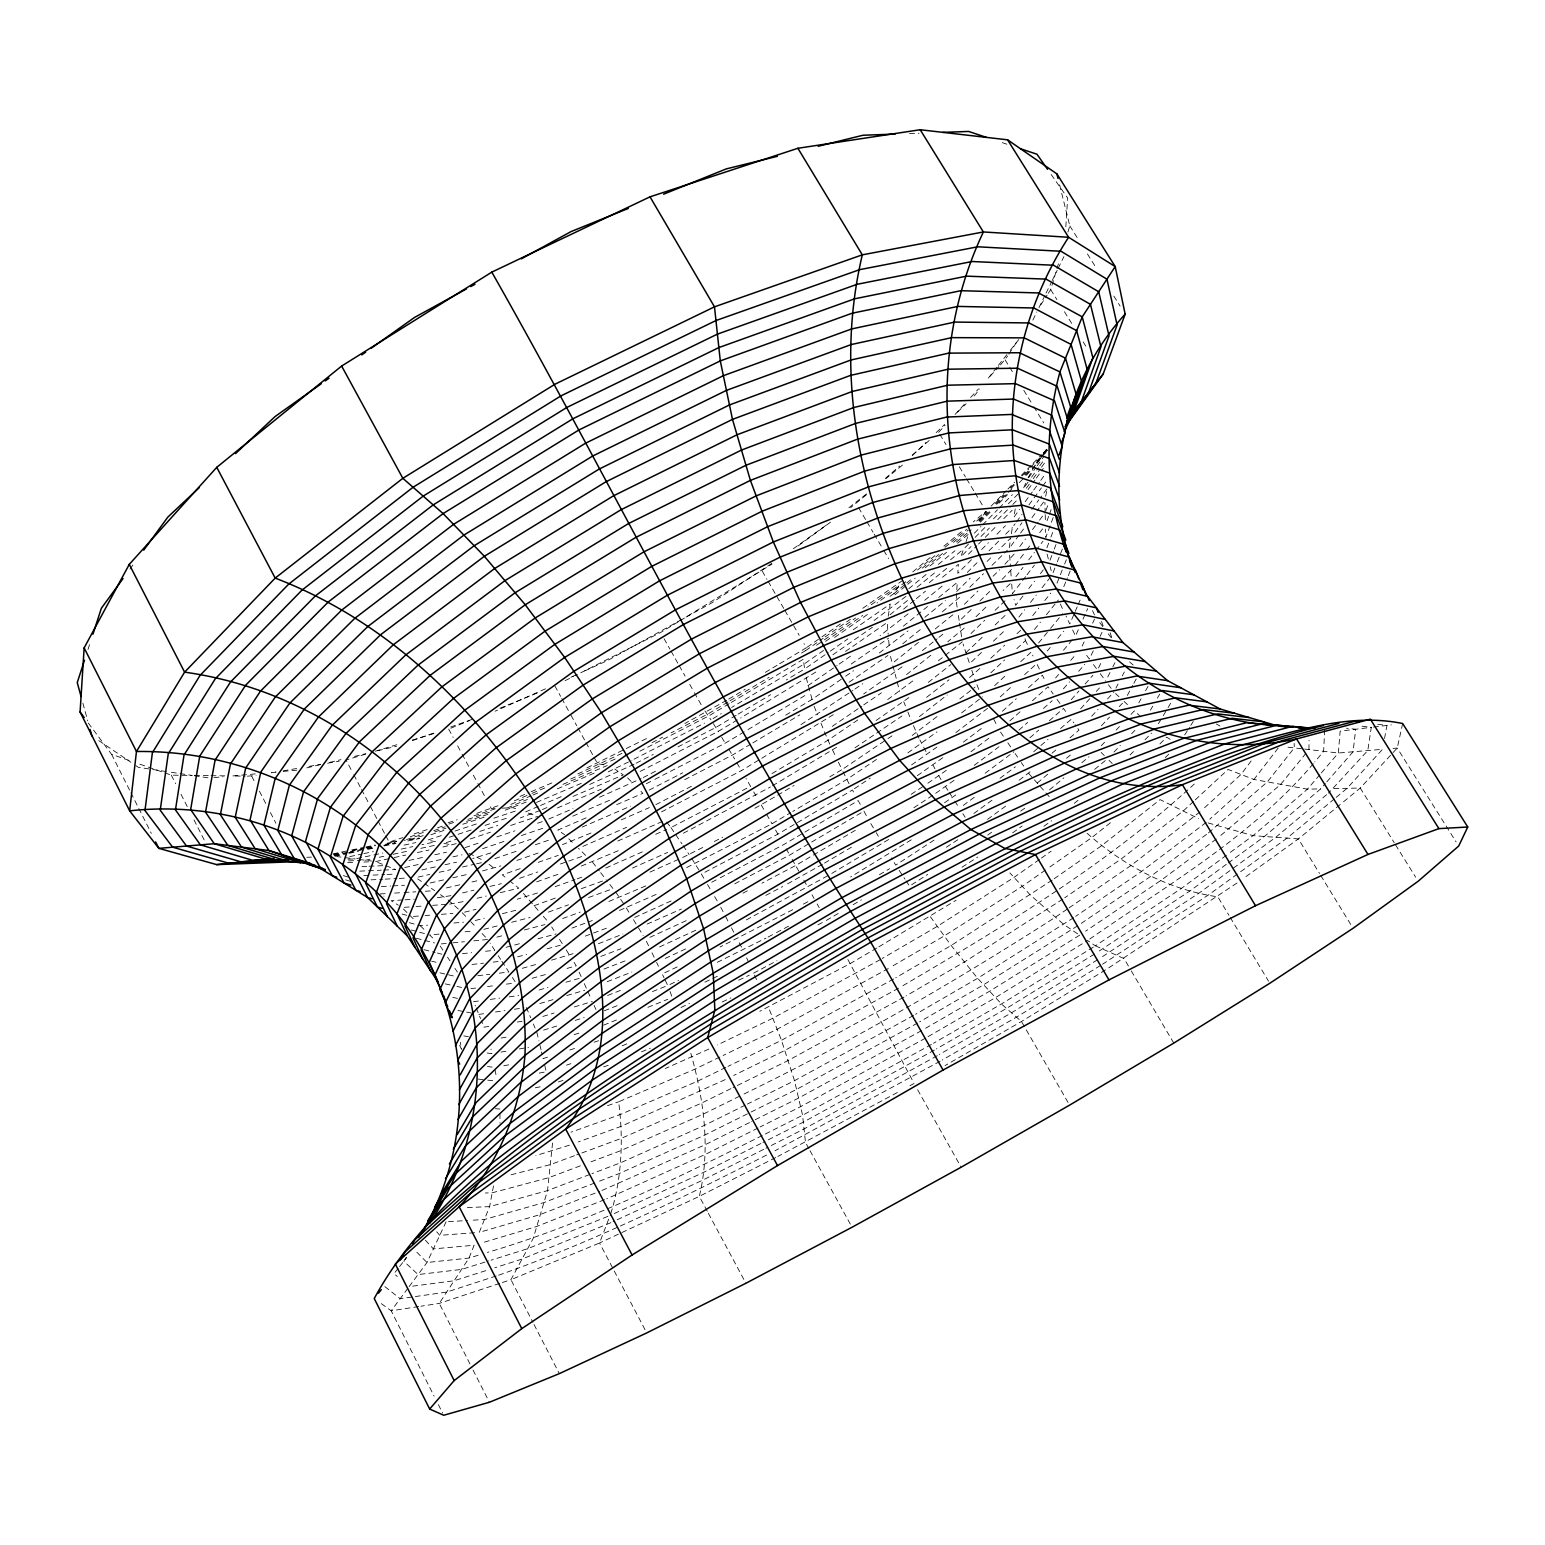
<?xml version="1.0" encoding="UTF-8"?>
<svg xmlns="http://www.w3.org/2000/svg" width="1545" height="1545" viewBox="0 0 1545 1545"><rect width="100%" height="100%" fill="white"/><g stroke="black" fill="none" stroke-linecap="round" stroke-linejoin="round"><path stroke-width="0.75" stroke-dasharray="5 3.75" d="M1308.943 749.595L1309.059 740.287M1324.644 729.897L1323.64 751.295L1314.776 761.936M1065.818 226.767L1067.653 198.03L1050.079 172.924M552.569 1142.972L547.509 1190.596L533.218 1238.356L510.951 1279.685L501.99 1282.64M1362.053 726.227L1371.284 727.347L1367.788 750.542L1328.449 793.164M1011.376 533.817L1012.342 527.56L1015.104 523.774M1015.219 508.904L1013.945 517.169L1019.603 509.425M888.201 616.281L890.248 603.96L852.995 629.935M1384.532 738.452L1386.946 725.455L1377.715 724.257M493.512 1185.903L489.591 1206.606L479.278 1232.369L540.344 1214.524L599.653 1191.388M1045.656 496.331L1047.259 488.432L1040.248 497.973M1402.648 723.523L1397.24 748.07L1360.257 788.027L1342.064 802.994M801.507 653.052L805.621 650.599L806.355 647.761L819.989 638.22M1048.34 293.26L1050.697 289.61L1059.387 260.603M1067.923 232.078L1069.797 225.84L1059.136 182.928M88.007 649.402L90.131 642.875M968.503 544.072L963.52 549.112L960.951 556.683L970.975 546.582M966.069 541.6L967.962 535.999M1045.965 510.429L1048.34 503.805M1047.046 520.742L1048.611 516.455M1049.403 514.311L1051.739 507.88M1053.149 517.614L1045.791 537.467L1045.579 529.182M1046.911 547.818L1050.136 539.244M1050.928 537.1L1053.342 530.669M608.672 1219.159L599.537 1242.991L510.951 1279.685L532.948 1322.385M610.796 1213.617C621.94 1177.792 623.543 1138.897 618.618 1101.797L694.98 1069.121L720.916 1056.548M1050.021 560.178L1053.42 551.275M1054.269 549.054L1055.988 544.593M1053.072 572.712L1056.471 564.022M1057.321 561.839L1062.439 548.803M1056.992 583.16L1059.542 576.787M1060.391 574.663L1063.771 566.165M1064.621 564.041L1066.32 559.792M1063.79 586.694L1067.402 577.849M1068.31 575.648L1071.921 566.783M1025.706 483.218L1023.369 488.626L1030.206 479.143M1028.043 477.811L1035.304 464.794M1077.193 606.837L1069.777 623.968L1065.973 615.972M1078.12 604.694L1080.901 598.263M1078.313 629.684L1075.513 636.019L1072.636 629.993M1083.006 619.159L1087.699 608.614M1082.195 646.022L1084.088 641.87M1092.624 623.195L1094.536 619.062M446.099 1221.786L426.999 1262.497L409.135 1286.618M1093.281 650.812L1089.38 659.058L1085.324 653.574M1100.079 636.405L1102.029 632.291M1032.871 320.124L1036.869 311.935M1045.038 295.23L1038.877 307.841L1047.143 295.076M1046.062 293.125L1051.199 282.619M1052.222 280.514L1057.224 270.298M1058.17 268.328L1063.906 256.605M1098.534 667.981L1101.527 661.859M1107.746 676.98L1111.821 668.869M1112.844 666.841L1114.891 662.786M1115.973 688.027L1118.059 684.01M1122.249 675.976L1124.354 671.94M1127.348 695.424L1132.775 685.362M1133.856 683.353L1138.201 675.3M1138.819 702.821L1141.079 698.784M1145.579 690.731L1150.059 682.678M1150.388 710.217L1152.725 706.2M1157.379 698.147L1159.696 694.111M1158.441 723.697L1162.052 717.653M1163.269 715.644L1166.881 709.599M1168.078 707.571L1171.689 701.527M406.277 1257.282L403.805 1261.241L418.077 1274.548L461.549 1269.43L488.896 1260.874M890.017 596.331L893.937 593.608L899.171 585.188L867.981 606.992M1184.687 734.918L1189.611 727.231M1190.828 725.3L1193.3 721.457M1000.465 364.968L1007.591 356.084M1008.827 354.191L1016.204 342.816M1036.695 462.863L1042.257 455.099M1043.647 453.168L1046.409 449.286M1042.663 455.466L1037.12 463.191L1040.094 459.502M1044.053 453.535L1046.834 449.672M1044.459 453.902L1047.24 450.039M1028.661 477.656L1035.671 467.903M1037.081 465.953L1044.072 456.2M1031.577 477.25L1038.414 467.768M1039.766 465.875L1043.879 460.198M1026.363 488.181L1031.867 480.553M1033.238 478.641L1040.133 469.12M1041.504 467.208L1045.637 461.491M1028.043 489.591L1034.995 479.993M1036.386 478.081L1043.319 468.483M1025.243 501.681L1032.292 491.986M1033.702 490.055L1039.36 482.31M1040.77 480.36L1044.999 474.547M129.934 569.081L134.087 563.404M1016.494 521.901L1022.018 514.35M1028.931 504.925L1041.369 487.95M1042.759 486.057L1046.892 480.398M1014.949 532.272L1021.979 522.731M1031.809 509.406L1038.839 499.865M407.861 1288.337L391.213 1310.797L434.068 1396.081M1019.121 534.976L1009.117 548.475L1010.739 537.988L998.92 549.692M1020.55 533.044L1024.837 527.27M1031.983 517.633L1039.148 507.996M1040.577 506.065L1044.864 500.29M1014.157 554.056L1001.508 567.961M1019.797 546.524L1025.436 538.993M1032.485 529.587L1038.124 522.055M1039.534 520.163L1045.173 512.631L1044.903 502.337M1251.141 760.951L1241.021 774.451L1201.836 810.217M1002.164 579.356L1013.655 567.169M1015.104 565.258L1025.223 551.855M1026.672 549.923L1031.017 544.188M1039.688 532.697L1042.585 528.873M1015.857 576.729L1022.983 567.382M1028.68 559.908L1034.397 552.434M1035.826 550.561L1042.952 541.213M978.854 520.723L986.096 511.279L973.253 521.901M1025.59 576.594L1012.4 593.724L1011.589 582.33L1003.111 590.518M1027.058 574.701L1034.397 565.18M1278.178 748.07L1253.941 779.472L1209.754 819.217M1022.944 596.042L1015.664 605.37L1014.041 599.557M1028.777 588.568L1034.59 581.094M1040.422 573.62L1043.339 569.873M1018.947 617.073L1024.721 609.734M1030.515 602.395L1036.309 595.057M1042.083 587.718L1049.325 578.564M974.18 396.041L979.704 389.05M996.892 367.266L987.97 378.564L998.9 366.667M998.379 365.392L1008.769 352.221M1010.256 350.329L1019.14 339.089M398.204 1268.329L393.994 1273.621L397.355 1276.518M399.595 1266.552L406.605 1257.727M1032.736 615.625L1038.761 608.112M1044.768 600.58L1050.774 593.068M1035.633 465.045L1026.054 475.763M1046.042 452.144L1036.347 462.67M1034.474 629.51L1040.442 622.133M1046.428 614.736L1058.364 599.981M1305.969 753.265L1280.728 784.339L1218.271 837.583M1038.607 642.971L1049.094 630.205M1050.581 628.371L1062.574 613.79M1047.259 651.005L1050.252 647.413M1057.765 638.394L1063.771 631.19M1313.308 763.713C1251.566 836.405 1167.054 885.266 1089.534 939.186M1063.462 650.271L1072.5 639.572M1319.816 774.702L1307.437 789.167L1253.053 835.652L1228.314 853.864M1321.361 772.906L1338.356 753.014L1340.152 731.152L1371.284 727.347M1055.583 678.004L1058.595 674.489M1070.685 660.41L1075.204 655.138M1063.404 688.838L1069.507 681.828M1078.68 671.322L1084.802 664.311M1228.217 862.979L1264.447 836.463L1320.685 788.877L1325.301 783.585M1326.846 781.809L1353.072 751.778L1355.699 729.259L1346.467 728.197M1071.226 699.692L1078.97 690.963M1085.15 683.991L1092.894 675.262M1080.631 708.827L1090.036 698.398M1096.293 691.445L1099.422 687.969M938.626 432.33L945.134 425.242M964.331 404.327L954.887 414.62L966.127 403.786M970.646 397.451L978.526 388.857M1091.678 716.262L1098.012 709.348M1107.533 698.958L1113.868 692.044M1101.43 725.764L1109.522 717.092M1119.237 706.664L1122.481 703.187M1101.276 745.733L1104.578 742.237M1116.147 730.051L1119.449 726.556M1131.017 714.35L1134.32 710.874L1141.156 717.15M1113.926 752.087L1120.376 745.405M1131.674 733.682L1134.899 730.341M991.118 506.142L1006.239 490.769M1007.919 489.05L1014.621 482.214M1021.342 475.377L1031.403 465.122M1033.084 463.403L1041.484 454.867M1043.165 453.148L1046.525 449.73M1130.129 754.926L1133.431 751.565M1144.961 739.804L1151.546 733.102M986.811 511.801L976.247 521.476M995.212 503.245L1003.613 494.69M1010.353 487.834L1013.713 484.415M1022.114 475.86L1028.835 469.023M1030.515 467.305L1038.935 458.749M1040.615 457.03L1047.336 450.194M979.086 520.916L987.506 512.341M995.926 503.786L1004.347 495.211M1011.087 488.374L1014.447 484.937M1024.567 474.663L1029.607 469.525M979.762 521.495L989.881 511.202M996.641 504.346L1006.761 494.072M1008.441 492.353L1013.501 487.196M1025.32 475.203L1030.38 470.047M980.418 522.113L990.577 511.82M999.016 503.226L1007.475 494.651M1019.294 482.619L1024.374 477.482M974.335 533.218L980.94 526.517M982.601 524.837L997.491 509.753M999.151 508.093L1012.381 494.67M975.146 537.351L985.131 527.27M993.454 518.869L1001.759 510.468M1008.402 503.747L1018.387 493.666M981.017 536.463L989.379 528.042M997.742 519.622L1011.106 506.142M1012.786 504.462L1017.807 499.402M968.445 554.172L976.865 545.713M978.545 544.033L983.586 538.954M985.266 537.274L997.046 525.435M1003.767 518.676L1012.187 510.217M1159.909 743.937L1166.668 737.139L1170.627 739.611M971.419 559.715L957.803 573.33L958.363 564.311L940.094 579.24M981.635 549.499L988.433 542.701M996.931 534.184L1005.447 525.686M967.267 572.422L978.951 560.796M988.974 550.812L998.997 540.847M1005.66 534.203L1012.342 527.56M956.703 591.523L970.202 578.139M987.101 561.414L992.16 556.393M959.561 597.336L941.426 612.573M969.816 587.216L983.489 573.736M992.025 565.316L1007.398 550.155M1165.2 757.687L1170.202 752.763M964.428 604.288L977.908 591.078M993.068 576.227L999.827 569.622M971.245 609.445L959.233 621.148L958.306 614.987M979.839 601.082L991.851 589.379M964.157 628.178L947.684 641.851M976.015 616.706L987.873 605.254M902.473 465.064L885.922 478.66M912.496 455.408L926.015 442.411M936.193 432.6L944.69 424.431M970.975 633.508L984.783 620.24M995.134 610.294L1007.224 598.707M965.953 652.705L984.822 634.763M995.096 624.952L1007.089 613.539M981.5 652.415L969.603 663.655L963.056 643.975M993.416 641.175L1005.331 629.916M1194.285 784.03C1106.355 864.756 1003.169 926.884 900.58 987.043M969.526 677.56L980.245 668.116M990.731 658.286L1004.733 645.173M1016.977 633.72L1022.23 628.796M990.808 672.809L1004.694 659.927M1016.842 648.63L1025.513 640.576L1024.412 636.656M1193.551 801.43L1183.2 811.028L1121.438 858.769L1064.775 897.78M1195.289 799.827L1228.101 769.429L1253.941 779.472L1307.437 789.167L1320.685 788.877M994.652 685.632L1006.819 674.45M1020.704 661.666L1031.133 652.087L1033.006 655.93M1200.059 811.84L1131.384 865.219L1069.101 907.842M1000.252 696.853L1010.681 687.37M1024.586 674.702L1036.753 663.616L1041.446 673.272M1002.396 711.26L1016.301 698.707M1028.468 687.737L1042.373 675.204L1045.212 680.997M1009.773 720.974L1021.94 710.101M1032.388 700.773L1048.031 686.791L1053.188 693.995M1018.908 730.167L1027.676 722.403M1043.474 708.46L1052.242 700.696M1029.858 737.834L1038.723 730.09M1049.325 720.8L1063.481 708.421L1066.069 712.033M866.339 494.844L850.696 507.571M885.401 478.351L899.673 466.011M912.168 455.215L929.839 439.939M1033.759 751.7L1039.109 747.065M1040.886 745.52L1048.031 739.34M1060.527 728.525L1071.245 719.255L1073.833 722.867M1019.14 780.225L1032.176 770.202M1051.991 753.245L1057.398 748.61M1069.99 737.815L1078.989 730.109L1075.127 724.682M1037.236 783.083L1048.225 773.775M1066.533 758.267L1072.018 753.612M1049.499 789.862L1063.868 777.83M1081.809 762.766L1088.993 756.741M1326.634 794.69L1275.803 837.293L1231.848 869.236M1334.359 798.881L1287.101 838.105L1239.244 872.693M1336.174 797.374L1347.085 788.317L1382.505 749.306L1338.356 753.014L1304.753 749.113M1094.69 769.371L1105.641 760.294M912.767 571.92L931.094 556.76M943.937 546.158L962.265 530.997M917.537 570.008L935.884 554.848M945.057 547.258L967.073 529.066M905.756 581.789L877.058 603.014M922.288 568.135L938.819 554.481M953.516 542.353L968.213 530.205M893.937 593.608L904.964 584.512M906.799 582.986L910.488 579.954M925.204 567.807L943.589 552.647M956.471 542.025L971.168 529.877M894.961 594.844L906.007 585.729M907.842 584.222L915.2 578.139M929.935 566.011L946.506 552.337M957.552 543.241L968.599 534.126M908.75 588.761L927.232 573.543M938.336 564.427L954.965 550.735M1340.23 804.501L1298.379 838.916L1244.671 877.521M905.949 596.389L871.515 622.442M917.093 587.235L935.652 571.998M950.503 559.792L963.52 549.112M890.055 614.755L908.711 599.479M929.24 582.677L947.877 567.382M1074.335 803.342L1078.043 800.291M903.593 609.078L914.543 600.136M916.359 598.63L925.494 591.175M908.093 613.828L880.032 635.748M924.663 600.329L943.068 585.323M903.381 626.15L921.959 611.067M923.813 609.56L927.521 606.528M938.684 597.49L957.263 582.388L956.143 600.696L957.688 610.893M879.317 652.975L907.958 630.978M924.818 617.324L945.443 600.619M902.782 643.744L923.022 627.424M894.169 661.878L918.464 642.392M935.266 628.892L953.941 613.886M902.106 666.783L863.674 693.956M922.384 650.599L937.12 638.819M938.954 637.332L944.478 632.929M906.529 674.605L930.843 655.254M1110.43 822.751L1091.909 837.487L1047.433 868.676M887.68 699.595L914.389 679.761M938.375 660.777L962.342 641.793M876.073 720.511L909.406 697.259M928.255 682.407L950.87 664.582M830.495 522.191L797.008 546.775M848.881 507.745L867.286 493.299M926.575 697.355L949.016 679.781M919.41 716.59L947.259 694.902M937.042 716.59L912.187 735.439M959.831 698.939L975.011 687.177M907.9 752.84L936.946 731.866M961.627 712.863L982.504 696.814M911.589 764.91L936.888 747.085M955.853 732.6L988.085 707.938M917.266 775.687L944.439 756.548M963.385 742.141L984.223 726.304M1206.22 822.384L1141.292 871.65L1075.668 916.32M946.312 770.337L926.903 783.894M970.936 751.739L991.755 736.019M1206.529 834.339L1151.218 875.996L1079.665 924.451M1208.441 832.89L1267.344 781.905L1294.266 747.915L1294.169 743.357M935.691 793.319L957.05 778.197M974.219 765.335L998.997 746.737M1216.359 839.012L1161.087 880.302L1085.614 931.172M944.536 802.763L958.267 793.242M985.15 773.215L1013.945 751.758M963.269 805.428L976.807 795.405M1000.001 778.255L1015.451 766.803M973.852 813.5L992.74 799.634M1226.421 855.254L1180.728 888.877L1095.405 945.83L1087.545 940.519L995.521 997.606L927.521 1036.965M1226.305 864.37L1190.075 890.866L1096.486 952.821M987.506 819.391L1008.537 804.037M1229.936 870.627L1199.364 892.855L1099.557 958.537M987.718 835.053L991.6 832.253M1020.685 811.144L1026.498 806.934M1237.333 874.084L1208.615 894.845L1102.57 964.215M1012.574 832.89L1022.114 826.015M1237.004 883.025L1107.591 968.599M680.148 620.684L771.94 564.099M793.338 548.745L826.478 524.952M1043.879 826.285L1051.604 820.762M1039.418 859.464L1014.022 877.386L937.313 926.343L882.253 958.46M1041.369 858.093L1051.121 851.198M1045.482 870.028L1022.288 886.309L944.246 935.922L890.384 967.324M821.94 636.868L841.407 623.253M862.825 608.266L901.778 581.017M805.621 650.599L823.157 638.336M825.107 636.965L850.445 619.255M816.571 645.269L822.423 641.194M824.373 639.823L855.582 618.019M825.59 641.329L862.689 615.431M834.609 637.428L867.827 614.234M823.582 650.445L803.979 664.118L731.635 707.436M806.567 667.652L828.217 652.569M830.186 651.198L847.896 638.877M1052.184 880.109L951.16 945.482L895.733 977.753M1054.154 878.738L1101.45 845.791L1160.083 799.615L1198.553 818.599M832.89 654.732L872.404 627.27M815.799 672.056L740.634 717.981M845.521 651.411L887.158 622.519L888.182 634.28M807.919 685.71L837.158 665.451M839.109 664.099L852.743 654.655M851.218 664.022L888.51 638.22M785.652 715.161L812.052 699.402L843.705 677.56M845.675 676.189L853.593 670.723M849.093 682.233L887.95 655.466M1062.825 899.113L964.447 961.956L906.085 995.888M800.986 724.605L852.956 690.403M854.926 689.051L862.786 683.663M661.53 811.878L741.407 770.627L834.57 713.906M1067.151 909.175L1055.486 917.17C954.25 982.156 849.982 1042.566 741.735 1095.115M832.291 726.362L861.782 706.219M863.752 704.868L881.461 692.778M857.803 719.951L827.908 740.325L770.916 774.238M772.461 785.768L836.54 747.355M1073.678 917.672L977.618 978.294L915.644 1014.254M854.926 747.857L901.971 715.992M1077.676 925.783L983.624 984.764L919.623 1021.882M843.995 768.271L886 739.92M887.989 738.568L891.986 735.864M876.478 759.445L846.718 779.472L792.759 811.453M854.424 788.684L870.279 778.062M911.125 794.342L924.934 785.208M913.887 807.726L933.721 794.632M771.843 563.365L712.129 602.666L685.999 617.131M888.684 839.495L830.766 874.026M911.28 839.823L850.619 876.981M934.049 840.113L895.733 865.123L891.388 857.9M946.312 847.239L958.228 839.495M911.569 884.822L927.657 874.412M961.975 867.247L977.811 857.031M878.912 946.795L956.143 900.214M1079.646 935.188L989.592 991.214L923.582 1029.453M1093.358 947.085L1001.43 1003.98L933.489 1043.261M1094.439 954.076L1006.49 1008.402L936.424 1048.9M1097.51 959.793L1011.511 1012.786L939.321 1054.501M1100.523 965.471L1016.494 1017.151L942.199 1060.063M1105.544 969.874L1021.457 1021.496L945.057 1065.586M678.178 621.862L660.584 632.504L575.377 675.493M765.316 672.365L777.637 664.987M779.684 663.751L806.355 647.761L803.979 643.608M726.71 700.291L684.86 723.504M728.776 699.074L745.231 689.205M727.946 701.99L707.359 714.311L671.148 732.832M730.012 700.754L769.12 677.309M729.182 703.67L708.595 716.03L638.278 752.009M731.248 702.454L803.342 659.251L804.597 669.024L786.347 679.935M713.037 718.579L721.303 713.635M736.115 715.335L715.779 727.502L675.841 747.973M738.143 714.118L770.665 694.651M640.248 771.38L718.213 731.403L738.587 719.197M654.829 779.356L725.223 743.164L745.907 730.824M747.973 729.588L807.9 693.763M750.754 744.13L732.369 755.099L681.77 781.171M752.801 742.913L799.808 714.852M683.392 833.218L770.395 787.004M754.887 808.247L775.609 796.409M777.676 795.192L794.111 785.42M829.762 776.865L841.986 769.603L837.274 759.812M686.675 867.575L771.998 823.755L790.673 812.67M703.825 878.217L701.372 874.064L777.888 834.145L852.454 789.997L854.733 794.227M734.763 883.798L789.707 855.022L861.878 812.38M855.312 830.302L795.636 865.528L761.917 883.199M822.442 864.312L784.841 885.382M824.509 863.095L853.458 846.023M746.312 919.912L828.699 875.242M879.414 874.721L889.611 868.715M826.285 920.434L838.665 913.172M853.11 904.694L861.376 899.847M876.865 947.993L850.117 963.616L759.812 1011.28M880.225 959.657L772.79 1018.232L717.421 1044.941M888.317 968.541L777.135 1029.279L723.079 1055.486M893.686 978.951L781.48 1040.306L728.023 1066.359M898.533 988.24L784.744 1050.465L733.74 1075.436M903.999 997.104L788.027 1060.585L733.064 1087.603M913.578 1015.451L794.497 1080.708L747.413 1104.057M917.556 1023.08L796.544 1089.418L749.537 1112.806M921.535 1030.65L798.572 1098.089L751.662 1121.496M925.474 1038.163L800.58 1106.703L760.159 1126.942M931.442 1044.459L802.589 1115.258L764.369 1134.474M934.358 1050.098L803.323 1122.133L762.979 1142.47M937.255 1055.698L804.037 1128.951L765.818 1148.263M940.132 1061.26L775.03 1150.774M681.866 619.429L607.996 660.314L581.538 672.384M897.375 1092.527L777.869 1156.452M909.908 1085.729L914.08 1083.47M817.865 924.895L824.18 921.554M753.593 973.138L777 960.72M792.74 909.715L720.105 946.95M803.4 904.095L809.812 900.716M717.286 962.303L766.05 938.105M768.135 937.004L774.373 933.701M776.459 932.601L788.974 925.996M742.952 893.145L749.267 889.843M765.799 895.385L782.736 886.502M711.724 882.234L718.077 878.912M720.202 877.792L783.778 844.574L858.19 800.58L861.647 806.934M682.639 857.514L705.91 845.907M714.273 841.542L722.654 837.197M666.61 822.056L670.955 827.56L750.561 786.328L745.965 778.448M655.852 804.636L694.226 784.841M599.537 797.22L641.156 778.622M643.261 777.541L658.112 769.912M646.293 783.74L652.685 780.457M649.17 790.094L682.697 772.828M651.99 742.643L662.631 737.197M608.247 771.843L631.886 760.314M634.01 759.213L704.559 723.099M634.029 764.292L588.471 785.014M636.173 763.191L653.323 754.404M646.389 738.607L584.242 769.217M621.998 753.361L576.382 774.566M570.742 778.989L616.764 758.344M775.745 1157.533L699.306 1196.371L599.537 1242.991L646.737 1332.929M763.693 1149.345L702.106 1180.457L613.075 1221.67M766.532 1155.081C679.298 1199.519 590.885 1242.644 498.475 1275.262M565.103 680.669L573.311 676.536M760.855 1143.532L703.516 1172.423L610.082 1215.471M758.035 1128.024L704.848 1154.656L606.683 1198.843M762.264 1135.536C673.234 1180.071 583.141 1224.374 487.351 1252.435M749.537 1122.558L704.771 1144.922L601.835 1190.519M747.413 1113.868L704.674 1135.131L619.024 1173.621L596.93 1182.137M745.269 1105.119L704.597 1125.281L620.82 1162.67L591.947 1173.679M739.591 1096.197L702.975 1114.254L620.762 1150.658L589.321 1162.458M730.939 1088.646L701.353 1103.188L620.704 1138.607L576.671 1154.888M725.223 1079.607L620.626 1126.537L578.351 1141.929M725.88 1067.402L698.089 1080.94L620.569 1114.428L571.051 1132.176M708.904 1049.055L665.316 1068.522M722.152 1002.029L730.785 997.915M680.978 1007.494L689.514 1003.439M738.645 980.206L749.325 975.165M704.868 982.137L717.904 976.015M669.931 984.474L678.525 980.438M677.193 966.938L662.187 973.929L664.041 977.773M665.161 958.421L686.54 948.514M610.893 1222.674L522.036 1259.078L494.863 1267.75M659.56 946.93L695.771 930.245M649.846 937.351L686.984 920.318M545.501 688.819L495.115 711.183M570.935 677.231L577.289 674.315M671.148 900.928L632.658 918.387L636.134 924.084M619.487 910.449L658.46 893.416M645.752 885.942L606.702 902.377M650.001 872.095L680.457 858.499M632.523 868.02L667.672 852.396M605.775 868.039L644.632 850.851M581.326 866.069L620.82 849.634M655.698 834.281L666.59 829.472M617.788 841.021L663.017 821.187M647.046 924.103L681.403 909.02M582.851 846.428L626.613 827.309M591.001 833.025L562.419 844.651M621.264 819.854L649.383 807.61M586.173 817.826L557.822 830.09L564.62 834.725M616.706 804.636L642.875 793.319L639.031 789.437M582.175 827.096L630.476 806.162M572.731 816.166L609.58 800.271M557.417 807.958L601.295 789.147M548.765 819.043L573.041 808.614M538.297 806.432L525.203 812.033L535.594 815.683M540.48 805.505L562.283 796.196M540.171 810.468L520.202 817.942M542.353 809.541L548.919 806.722M572.983 796.428L623.311 774.914L614.775 769.062M514.369 800.851L529.858 794.284M532.079 793.338L547.587 786.772M510.893 804.385L530.843 795.926M533.064 794.98L539.707 792.16M507.436 807.938L527.405 799.441M562.901 784.377L607.262 765.528M526.208 802.048L503.786 810.719M557.301 788.838L597.258 771.843M536.443 802.434L582.137 782.967M497.953 805.775L475.416 813.809M520.066 796.409L528.931 792.643M531.132 791.716L553.264 782.33M641.465 1051.875L650.291 1048.205M622.114 1045.81L628.68 1043.126M450.754 728.255L469.448 720.627M499.923 708.228L539.514 692.102M603.689 1025.127L616.957 1019.777M647.915 1007.301L667.807 999.287M607.861 1216.359L527.617 1248.727L491.175 1260.16M604.288 1010.797L619.622 1004.694M652.453 991.581L667.768 985.478L664.968 979.704M551.546 960.16L573.967 953.4M598.436 943.725L622.905 934.049M604.501 1199.693L536.772 1226.46L480.843 1243.204M607.629 995.463L622.905 989.437M607.185 981.693L631.905 972.037M603.998 969.043L626.401 960.372M594.728 1182.987L543.937 1202.57L484.435 1219.488L470.047 1220.357M600.812 956.432L620.916 948.746M589.726 1174.509L547.509 1190.596L489.591 1206.606L464.041 1207.746M585.343 936.096L607.88 927.657M580.341 1165.838L548.9 1177.638L492.198 1192.798L485.4 1192.991M571.978 928.082L592.334 920.53M574.47 1155.699L550.271 1164.64L508.691 1175.397M562.67 918.541L580.283 912.071M548.436 912.11L568.483 904.81M588.529 897.529L613.017 888.626L607.513 881.519M569.448 1145.173L535.845 1155.602M534.068 905.718L556.606 897.606M581.364 888.665L606.142 879.742M537.467 892.991L517.266 899.19M555.138 886.675L575.01 879.588M577.212 878.796L581.635 877.212M412.283 740.673L434.821 732.658M450.715 726.98L473.427 718.908M536.675 881.847L559 873.968M607.533 1105.699L618.618 1101.797M519.584 878.313L537.757 871.94M560.468 863.964L585.458 855.196L578.487 848.34M520.182 868.638L502.241 874.876L507.204 878.854M538.123 862.38L558.305 855.37M482.561 870.916L500.85 865.915M516.822 860.41L539.611 852.531M494.844 858.634L517.363 850.909M535.362 844.748L551.121 839.341M490.769 852.937L472.731 858.537M510.893 846.081L530.997 839.225M482.619 848.668L505.427 840.943M521.399 835.536L544.207 827.811M465.084 847.626L478.68 843.049M496.795 836.946L514.91 830.843M537.544 823.234L544.342 820.936M442.932 847.027L456.721 843.512M470.221 838.993L490.46 832.214M510.7 825.436L537.679 816.417M446.215 842.624L457.417 838.877M479.838 831.403L497.78 825.416M558.46 1081.925L562.998 1080.418M603.709 1066.842L608.228 1065.316M441.329 835.575L427.617 840.113L435.767 841.735L421.939 844.69M455.041 831.036L477.888 823.466M493.879 818.174L516.745 810.623M449.189 837.274L455.891 835.053M458.131 834.3L471.534 829.858M484.956 825.397L507.301 817.962M499.75 1283.374L439.263 1303.401L420.955 1306.22M423.233 835.671L407.146 840.403M434.608 831.925L445.984 828.178M466.474 821.419L489.224 813.925M430.9 834.744L446.853 829.491M462.785 824.238L485.574 816.726M385.825 835.787L389.128 842.102L402.762 837.641M414.118 833.914L427.733 829.453M448.166 822.732L457.243 819.758M410.294 836.733L423.929 832.253M437.563 827.772L446.64 824.798M448.919 824.045L455.736 821.805M473.929 815.837L496.64 808.383L491.31 808.595L489.07 804.404M406.489 839.572L422.422 834.339M433.797 830.592L445.153 826.845M467.903 819.371L490.653 811.897M566.436 1065.142L570.916 1063.675M496.215 1275.977L446.679 1292.083L414.137 1296.718M547.548 1057.128L543.125 1058.557L541.542 1051.971M569.738 1050.021L576.401 1047.877M594.149 1042.18L598.591 1040.751M485.806 1270.647L454.114 1280.766L411.491 1286.309M574.141 1034.629L580.978 1032.466M543.589 1030.109L557.127 1025.938M575.165 1020.376L584.203 1017.595M478.158 1255.255L468.985 1258.074L426.999 1262.497L415.257 1250.62M365.798 754.076L346.061 760.024L352.685 772.654M396.814 744.729L374.605 751.43L396.64 746.254M412.361 740.036L434.917 733.238M542.836 1016.456L554.095 1013.056M574.334 1006.934L592.353 1001.488M539.823 1003.535L553.303 999.557M566.764 995.559L584.725 990.248M539.05 990.017L548.011 987.429M565.933 982.234L581.615 977.695L578.931 971.766M532.156 978.313L546.08 974.374M566.976 968.445L576.246 965.818L574.006 962.265M522.326 968.29L535.806 964.543M517.614 956.857L526.652 954.385M547.007 948.862L562.824 944.555L559.483 939.244M506.142 947.278L519.777 943.647M537.95 938.8L556.142 933.952M496.891 937.12L503.767 935.324M524.334 929.955L544.902 924.586M483.855 929.356L497.76 925.803M511.646 922.249L530.167 917.498M475.261 920.492L484.3 918.213M502.395 913.674L515.972 910.256M464.562 912.168L476.014 909.348M306.798 767.884L323.04 763.983M329.761 762.361L340.981 759.657M354.442 756.413L365.644 753.709M463.114 901.643L449.112 904.211M477.038 898.282L486.308 896.023M500.232 892.662L518.811 888.182L510.507 881.5M437.332 897.722L451.121 895.636M462.534 892.913L473.967 890.21M489.939 886.405L501.372 883.682M446.389 887.95L460.352 884.686M471.978 881.963L478.969 880.322M443.608 879.897L425.261 884.126L434.744 890.673M452.762 877.792L466.513 874.605M418.154 877.058L429.838 874.412M439.166 872.288L450.831 869.642M462.496 866.996L474.18 864.35M476.517 863.829L485.845 861.704M421.882 869.932L435.748 866.822M444.999 864.756L456.567 862.168M404.771 867.517L418.521 864.466M427.695 862.438L441.445 859.406M452.897 856.857L462.071 854.829M409 860.43L425.416 856.838M434.782 854.791L446.505 852.222M375.589 861.589L391.831 858.074M394.168 857.572L405.775 855.061M417.382 852.55L429.008 850.04M365.354 860.256L369.97 859.252M379.22 857.282L383.855 856.278M393.106 854.288L409.29 850.812M420.839 848.34L434.724 845.347M348.031 859.194L355.157 858.923L382.793 853.033M401.217 849.113L412.747 846.641M349.749 856.606L361.549 854.115M363.905 853.612L373.349 851.604M404.017 845.115L415.817 842.604M333.063 853.844L349.421 850.407M351.758 849.924L363.442 847.49M365.779 846.988L375.126 845.038M333.508 854.443L342.855 852.492M352.221 850.522L363.905 848.07M366.242 847.587L375.609 845.617M387.293 843.164L396.659 841.214L389.128 842.102M333.952 855.061L348.011 852.106M350.348 851.623L364.408 848.668M366.744 848.186L373.774 846.699M385.497 844.246L394.863 842.276M334.454 855.679L346.177 853.207M348.513 852.724L364.929 849.267M367.285 848.784L374.315 847.297M383.701 845.327L395.423 842.855M334.956 856.297L346.698 853.825M349.035 853.342L358.44 851.353M367.845 849.383L374.875 847.896M384.28 845.926L396.022 843.454M407.764 840.982L419.506 838.51L404.23 840.306M535.265 1087.815L542.353 1086.386M539.263 1073.099L546.273 1071.747L544.168 1062.96M503.805 1065.741L510.738 1064.466M501.024 1052.106L507.899 1050.909M519.352 1048.939L528.525 1047.356M247.374 776.169L256.142 775.474M271.65 772.809L276.072 772.036L271.457 772.461M283.121 770.839L297.2 768.425M308.942 766.397L320.684 764.389M327.637 763.191L339.147 761.221M501.101 1038.028L508.247 1036.869M488.78 1026.44L484.01 1027.174L481.422 1020.781M517.324 1022.037L522.075 1021.303M418.676 1306.568L391.213 1310.797L379.896 1302.628M478.834 1014.408L483.585 1013.713M495.462 1011.994L504.964 1010.623M514.466 1009.233L523.967 1007.861M411.8 1297.047L400.174 1298.688L384.145 1286.058M478.429 1001.025L473.678 1001.662L475.396 1005.911M490.286 999.403L499.769 998.109M509.271 996.834L518.753 995.54M470.897 988.645L475.628 988.047M487.486 986.54L494.593 985.633M506.432 984.126L513.539 983.219M1373.524 727.077L1391.427 724.895M477.811 975.706L489.746 974.296M499.286 973.157L508.846 972.017L501.797 961.164L492.643 962.168M472.017 964.447L483.469 963.192M462.457 953.632L471.688 952.686M485.536 951.256L494.767 950.31L490.093 943.107M441.252 943.918L450.561 943.029M452.878 942.817L464.504 941.716M473.813 940.828L487.756 939.495M213.925 777.598L223.059 776.787M255.292 773.91L232.213 775.976L245.211 776.15M283.218 771.399L297.509 770.125M439.089 934.107L429.626 934.937L434.28 939.534M465.064 931.809L472.152 931.172M1393.03 748.417L1397.24 748.07L1456.124 841.967M409.367 922.713L420.356 925.764L427.559 925.165M453.94 923.002L463.539 922.21M413.442 916.436L422.731 915.721M425.068 915.548L429.722 915.2M441.349 914.331L452.975 913.443M474.624 1232.717L439.746 1235.343L436.714 1231.771M404.249 907.321L413.693 906.664M416.049 906.509L423.137 906.007M432.581 905.351L446.756 904.366M402.704 899.943L391.155 900.696L398.32 905.216M405.002 899.808L414.253 899.209M385.168 893.647L380.456 893.918L384.029 896.177M394.612 893.087L401.7 892.662M404.056 892.508L415.856 891.813M425.3 891.253L432.388 890.828M448.494 1221.651L467.652 1220.492M381.345 886.54L390.595 886.038M392.913 885.903L404.462 885.266M370.954 879.858L382.774 879.259M385.13 879.144L396.93 878.545M399.305 878.429L406.374 878.062M363.77 875.552L370.761 875.223M373.098 875.107L384.744 874.567M387.061 874.451L394.052 874.122M359.753 871.148L381.267 870.183M383.662 870.086L395.617 869.545L377.579 862.38M361.974 866.552L366.706 866.339M369.062 866.243L383.218 865.663M502.028 808.151L512.901 807.707L519.023 809.85M348.552 860.893L360.545 860.43M347.625 862.67L354.616 862.4M363.925 862.033L368.598 861.859M909.503 133.565L919.063 133.218M306.779 857.282L311.472 857.127M1333.895 788.607L1360.257 788.027L1394.247 842.759M148.397 767.15L171.302 775.146L192.198 775.435L168.656 771.882M194.554 775.455L208.672 775.648M211.028 775.687L225.145 775.88M495.404 1108.711L499.943 1109.04M478.197 1079.086L485.323 1079.878M487.718 1080.129L494.844 1080.921M1287.989 747.181L1302.647 748.881M487.467 1066.533L492.179 1067.131M336.964 856.567L341.001 857.089M345.037 857.61L355.157 858.923M359.232 859.464L371.495 861.048M487.196 1053.014L491.87 1053.69L490.982 1049.113M166.3 771.534L138.393 767.344L132.793 763.539M194.342 775.745L209.367 778.004M463.751 1035.903L468.386 1036.637M457.977 1010.469L474.199 1013.539M603.979 764.872L597.509 763.578L594.053 757.282M443.975 843.358L452.221 845.018M452.782 997.413L457.417 998.36M445.288 983.895L454.578 985.922M456.895 986.425L461.549 987.429M439.939 972.867L456.393 976.633M431.596 961.183L436.018 962.245M423.967 949.692L435.13 952.492M437.37 953.053L441.831 954.173M416.339 938.24L434.415 942.952M411.182 929.974L425.029 933.701M1208.171 822.944L1253.053 835.652L1298.379 838.916L1319.507 873.446M402.144 914.061L406.625 915.335M345.616 879.858L352.202 881.847M343.338 875.609L350.116 877.676M1002.299 142.661L1006.838 144.187M88.316 723.041L111.588 754.327L131.422 761.241M139.9 764.196L146.273 766.417M1095.405 945.83L1124.007 958.537L1130.071 968.85M468.927 853.303L481.596 859.599M1216.359 723.987L1219.99 726.034M1077.657 933.856L1063.732 924.431L1030.515 895.212L1009.889 872.906M98.783 740.596L130.919 762.284M417.71 878.893L421.495 881.5M440.46 894.632L444.265 897.278M448.089 899.924L460.854 911.26M489.108 864.331L494.014 868.271M1129.588 661.897L1133.18 665.026M1087.139 833.315C1123.833 865.741 1168.966 889.959 1217.827 896.815L1228.951 915.335M1115.567 693.608L1118.986 696.756M1124.084 701.449L1127.502 704.597M568.772 838.8L574.315 844.246M403.419 909.001L415.74 921.187M420.356 925.764L424.991 930.341M1101.141 752.415L1104.308 755.602M1109.059 760.372L1112.226 763.558M627.618 777.869L632.658 782.987M462.264 912.747L467.903 918.657M470.742 921.631L476.401 927.579M482.079 933.528L486.347 938.008M425.396 1240.191L433.373 1248.901L474.141 1245.231L468.985 1258.074L439.263 1303.401L471.959 1367.866M1028.584 773.292L1032.91 778.178M1034.358 779.819L1044.459 791.252M1045.907 792.875L1050.233 797.78M523.369 893.416L538.684 911.009M543.299 916.301L547.934 921.612M592.488 862.11L599.305 870.916M600.677 872.674L604.771 877.985M615.779 892.18L624.161 904.462M1099.731 622.577L1103.98 628.178M1108.228 633.778L1112.497 639.379M1093.454 664.543L1097.529 670.028M1100.252 673.697L1105.699 681.017M1108.422 684.705L1111.145 688.375M930.36 916.726L951.16 945.482L977.618 978.294L1001.43 1003.98L1021.457 1021.496L1025.05 1027.753M704.945 710.951L710.97 719.816M1057.05 699.402L1062.207 706.606M1000.542 732.079L1004.192 737.448M1007.842 742.817L1011.511 748.186M1015.162 753.554L1017.595 757.147M1021.264 762.515L1023.698 766.108M670.955 827.56L681.847 843.744M683.064 845.54L689.147 854.617M691.6 858.247L700.155 871.998M440.17 946.003L445.076 953.439M447.529 957.166L450.001 960.893M454.925 968.348L457.397 972.095M899.19 870.376L904.964 879.124M906.104 880.882L909.561 886.135M498.282 955.737L500.619 959.348M512.38 977.483L515.914 982.929M941.021 779.626L935.903 770.607M945.617 786.772L947.915 790.364M949.055 792.16L952.512 797.529M954.81 801.102L958.248 806.49M962.863 813.655L965.161 817.247M551.681 926.923L553.921 930.438M566.165 949.866L569.526 955.177M1069.797 225.84L1078.603 239.9M1087.41 253.94L1096.216 267.98M1113.829 296.08L1120.125 306.103M713.365 723.639L718.213 731.403M1050.697 289.61L1056.934 299.672M1064.428 311.723L1071.921 323.793M1083.161 341.889L1086.907 347.915M1395.502 844.787L1415.645 877.193M1005.138 359.869L1013.848 374.102M1023.794 390.364L1032.504 404.597M1033.759 406.625L1043.705 422.886M1320.743 875.474L1351.836 926.247M626.285 907.939L629.472 913.153M638.471 927.869L643.126 935.517M939.843 434.338L945.926 444.477M959.31 466.745L965.413 476.864M966.629 478.892L973.929 491.04M975.146 493.067L982.446 505.215M1230.206 917.402L1268.561 981.229M870.801 823.601L874.045 829.008M876.208 832.62L878.371 836.231M721.708 737.255L725.223 743.164M728.776 749.113L734.609 758.981M858.595 507.687L865.799 519.912M866.996 521.94L872.983 532.137M874.18 534.164L882.581 548.417M883.779 550.464L888.568 558.614M1131.288 970.917L1173.775 1043.107M707.494 884.455L710.565 889.65M714.64 896.602L717.73 901.836M736.868 762.844L741.407 770.627M762.226 571.071L766.996 579.356M768.193 581.441L783.701 608.382M784.879 610.449L799.209 635.323M1026.266 1029.858L1069.603 1105.139M753.748 791.909L755.891 795.617M761.221 804.945L764.447 810.584M766.61 814.331L771.998 823.755M775.532 829.993L777.888 834.145M786.154 848.746L789.707 855.022M792.064 859.232L799.731 872.828M664.08 638.722L669.912 649.093M671.071 651.179L678.081 663.635M679.24 665.702L685.072 676.092M689.746 684.377L693.241 690.615M694.4 692.681L701.411 705.138M917.614 1089.746L961.144 1167.209M803.825 880.148L807.919 887.467M812.013 894.806L814.06 898.475M817.15 903.979L819.198 907.649M554.848 685.845L560.603 696.351M561.762 698.456L569.835 713.172M570.993 715.258L576.768 725.764M577.907 727.869L584.84 740.48M585.98 742.585L592.913 755.177M808.885 1148.65L805.486 1142.431L802.589 1115.258L794.497 1080.708L781.48 1040.306L768.425 1007.147M810.024 1150.716L852.048 1227.251M847.857 959.464L913.134 1081.616M849.016 783.682L842.933 771.573M863.945 811.164L866.822 816.494M448.668 729.085L453.168 737.467M457.648 745.829L461.009 752.106M462.129 754.192L468.869 766.745M473.349 775.126L476.729 781.403M477.849 783.489L484.57 796.042M707.262 1211.203L699.306 1196.371C710.797 1149.113 703.863 1099.538 690.827 1053.323M708.382 1213.327L745.907 1283.258M353.786 774.76L360.41 787.39M361.511 789.495L369.255 804.23M370.356 806.335L376.98 818.947M378.081 821.052L384.705 833.682M918.966 738.162L911.994 722.365M919.893 739.958L921.766 743.531M923.64 747.143L927.406 754.346M933.064 765.181L934.957 768.811M720.742 907.185L723.659 912.786M725.59 916.513L728.506 922.133M731.442 927.734L734.358 933.354M739.225 942.72L743.126 950.214M251.7 776.227L255.002 782.639M259.405 791.175L266.01 803.999M270.394 812.535L275.898 823.215M534.029 1324.528L559.329 1373.64M171.302 775.146L175.628 783.663M181.035 794.323L187.505 807.089M193.994 819.874L204.809 841.175M473.04 1370.029L489.398 1402.261M978.777 689.398L974.721 679.085M993.705 719.101L997.452 726.556M111.588 754.327L129.857 790.654M130.919 792.797L151.333 833.392M438.355 1404.598L442.642 1413.134M1025.513 640.576L1027.386 644.419M646.389 941.272L649.17 947.027M651.971 952.782L654.752 958.537M656.606 962.38L658.46 966.224M829.781 744.207L824.431 731.751M832.581 750.04L836.328 757.842M1060.256 603.979L1063.114 609.966M1092.527 610.681L1094.497 614.891M459.618 1045.289L461.511 1049.325L460.313 1042.257M746.621 957.861L748.359 961.685M754.462 975.049L757.089 980.766M584.3 983.644L586.965 989.592M587.872 991.581L591.445 999.518M594.149 1005.467L595.926 1009.445M526.343 1007.514L530.707 1017.788M533.334 1023.968L535.072 1028.082M814.118 706.316L817.537 714.736M820.974 723.215L823.562 729.607M476.266 1008.035L480.572 1018.657M903.748 701.7L905.389 705.833M907.861 712.013L911.164 720.298M670.009 991.484L672.229 997.491M1101.469 621.418L1103.149 625.918M1110.082 632.735L1111.685 637.177M971.786 670.26L973.253 674.663M812.052 699.402L805.235 673.968M82.87 703.149L87.717 720.839M890.499 656.451L892.315 663.384M892.913 665.702L896.216 678.294M897.181 682.04L899.634 691.445M1047.124 554.095L1049.171 562.399M1050.175 566.571L1051.199 570.723M536.83 1032.195L538.915 1040.982M539.977 1045.366L541.02 1049.77M494.999 1069.719L496.331 1076.595M959.542 623.195L961.724 637.66M888.684 640.209L889.205 646.138M1009.6 555.215L1010.43 566.474M1010.758 570.993L1011.241 577.811M1045.231 514.697L1045.386 520.897M499.962 1113.752L499.981 1123.138"/><path stroke-width="1.5" d="M421.63 1232.987C480.514 1134.667 469.912 1002.126 396.949 913.829C332.098 837.081 228.795 799.885 129.664 810.855L80.089 711.994L84.145 647.896L129.259 564.389L216.763 467.324L341.638 366.049L491.812 272.132L650.02 196.833L797.896 148.281L920.202 129.741L1007.572 139.822L1056.896 173.89L1115.2 266.59L1125.146 314.137L1103.149 374.064L1065.104 426.961M1069.546 560.584L1071.921 566.783C1042.585 480.456 1063.829 381.441 1125.146 314.137M84.492 660.275L77.25 682.581L81.055 696.525M92.951 634.184L101.352 608.286L123.04 578.545M1066.745 417.845L1070.608 406.798L1059.928 371.92L1082.234 316.86L1115.2 266.59L1068.599 237.273L1007.572 139.822M1067.035 420.646L1076.17 394.496L1065.49 358.17L1024.238 337.872L951.701 337.64L850.909 360.004L729.472 404.945L599.209 469.043L474.161 545.733L367.768 626.555L289.919 702.956L245.674 768.019L235.207 817.286L255.253 848.842L300.58 862.728M1065.432 426.671L1067.807 419.931L1057.224 386.327L1017.498 368.212L948.166 369.197L852.261 391.464L737.004 434.782L613.442 495.848L494.67 568.502L393.183 644.883L318.386 717.073L275.145 778.583L263.925 825.204L281.866 855.08L315.315 865.374M1061.936 441.793L1065.007 433.083L1054.501 400.754L1015.529 383.643L947.703 385.207L853.999 407.455L741.503 450.058L620.916 509.792L504.925 580.65L405.62 655.041L332.156 725.32L289.359 785.188L277.81 830.573L294.825 859.599L322.171 868.02M1069.294 421.109L1087.313 369.95L1076.653 330.63L1033.817 307.976L957.823 306.412L851.662 328.93L723.369 375.686L585.613 443.183L453.554 524.373L341.638 610.14L260.448 691.175L215.103 760.082L205.524 812.149L227.887 845.424L276.497 860.082L283.585 859.831M1059.04 455.138L1062.188 446.254L1051.797 415.18L1013.578 399.054L947.22 401.159L855.718 423.369L745.965 465.277L628.351 523.658L515.122 592.739L418 665.161L345.887 733.527L303.573 791.774L291.696 835.922L307.783 864.138L325.416 869.565M1467.75 827.019L1458.692 846.042L1418.156 881.249L1353.072 928.275L1269.797 983.277L1173.775 1043.107L1069.603 1105.139L961.144 1167.209L852.048 1227.251L745.907 1283.258L646.737 1332.929L559.329 1373.64L489.398 1402.261L443.705 1415.259L429.664 1409.04L374.238 1298.534C403.303 1244.826 446.679 1201.16 493.125 1162.265C608.093 1073.138 732.793 997.819 858.923 925.725C982.253 858.75 1107.186 793.763 1239.302 745.656C1292.335 732.736 1347.549 712.129 1402.648 723.523L1467.75 827.019L1438.897 828.622L1367.982 854.443L1255.525 905.718L1108.962 979.916L943.068 1070.048L777.521 1165.587L632.079 1254.984L521.785 1328.623L454.172 1380.573L429.664 1409.04M450.638 1016.687L466.899 984.397L509.271 939.457L576.343 884.822L663.481 825.03L762.844 765.876L864.563 713.307L958.537 672.403L1036.212 646.486L1091.871 636.772L1122.945 642.566L1167.634 680.669L1220.144 709L1276.344 725.532M453.013 1031.172L469.583 998.958L512.631 953.864L580.765 898.804L669.236 838.356L770.086 778.39L873.253 724.953L968.425 683.276L1046.931 656.702L1102.995 646.525L1134.069 652.048M455.389 1045.675L472.268 1013.578L516.011 968.348L585.207 912.863L675.03 851.759L777.386 790.982L881.983 736.695L978.352 694.207L1057.688 666.976L1114.157 656.316L1145.212 661.569M460.178 1074.876L477.695 1043.03L522.809 997.549L594.168 941.233L686.733 878.835L792.121 816.417L899.634 760.372L998.418 716.262L1079.395 687.679L1136.618 676.053L1167.634 680.669M459.425 1089.708L477.27 1057.804L523.349 1011.878L596.254 954.733L690.905 891.175L798.649 827.425L908.479 770.086L1009.233 724.837L1091.6 695.424L1149.577 683.276L1180.708 687.718M458.691 1104.617L476.864 1072.674L523.871 1026.286L598.359 968.329L695.115 903.613L805.215 838.529L917.402 779.858L1020.125 733.469L1103.883 703.207L1162.593 690.538L1193.802 694.786M457.938 1119.584L476.439 1087.603L524.412 1040.809L600.484 982.041L699.344 916.166L811.859 849.75L926.382 789.727L1031.094 742.16L1116.263 711.028L1175.668 697.838L1206.954 701.874M457.185 1134.59L476.034 1102.628L524.952 1055.428L602.608 995.849L703.612 928.835L818.56 861.048L935.459 799.692L1042.16 750.928L1128.7 718.927L1188.82 705.177L1220.144 709M453.303 1149.21L472.442 1117.054L522.519 1069.179L602.222 1008.383L705.988 939.746L824.122 870.163L944.169 807.031L1053.574 756.838L1142.025 723.794L1203.149 709.541L1234.648 713.269M449.402 1163.906L468.85 1131.597L520.066 1083.045L601.816 1021.033L708.382 950.793L829.742 879.375L952.995 814.466L1065.104 762.786L1155.467 728.719L1217.557 713.906L1249.19 717.537M445.481 1178.642L465.238 1146.197L517.594 1097.008L601.411 1033.817L710.816 961.956L835.42 888.684L961.898 821.979L1076.73 768.773L1168.986 733.663L1232.06 718.309L1263.791 721.843M400.252 1259.87L405.215 1251.817L467.787 1195.463L571.553 1119.604L709.541 1030.573L867.749 938.027L1027.657 852.995L1170.55 785.15L1282.08 740.634L1354.617 721.303L1359.233 721.882M441.542 1193.455L461.588 1160.913L515.122 1111.087L600.986 1046.718L713.249 973.215L841.156 898.089L970.897 829.549L1088.472 774.837L1182.62 738.664L1246.641 722.732L1314.872 728.371M434.589 1207.224L454.867 1174.432L509.695 1123.717L597.973 1057.823L713.635 982.272L845.521 904.868L979.202 834.165L1100.117 777.714L1196.622 740.383L1261.84 723.948L1289.225 726.903M412.554 1243.628L415.045 1239.631L476.304 1184.3L577.366 1110.237L711.337 1023.659L864.775 933.856L1019.912 851.43L1158.827 785.613L1267.692 742.315L1338.974 723.408M427.617 1221.071L448.127 1188.047L504.211 1136.444L594.941 1069.043L714.041 991.446L849.924 911.724L987.603 838.838L1111.879 780.611L1210.72 742.121L1277.116 725.165L1293.146 726.903M418.618 1237.448L424.798 1227.541C553.554 1105.853 710.159 1019.198 861.82 929.762C1010.739 852.203 1158.924 765.509 1323.408 725.532M421.843 1233.007L441.329 1201.74L498.687 1149.306L591.87 1080.38L714.427 1000.716L854.385 918.676L996.1 843.57L1123.775 783.547L1224.953 743.879L1292.489 726.382L1310.855 728.39M429.568 1223.389C488.008 1136.328 492.855 1021.399 444.381 928.796C384.995 817.904 261.337 749.711 136.462 751.507L84.145 647.896M1071.438 414.388L1103.149 374.064M1071.786 414.871L1081.481 401.352L1100.948 346.795L1090.461 304.326L1046.081 279.124L966.455 276.149L854.578 298.822L718.869 347.567L572.925 418.772L433.199 504.887L315.296 595.984L230.495 682.002L184.029 754.945L175.454 809.889L200.387 844.864L252.492 860.237L273.562 859.484M1067.981 421.128L1088.723 392.218L1109.02 335.902L1098.707 291.754L1053.555 265.238L972.056 261.511L857.127 284.299L717.421 334.126L567.054 407.339L423.175 496.119L302.048 590.074L215.315 678.738L168.25 753.805L160.216 810.217L186.52 846.042L240.518 861.704L288.722 859.947M1068.348 421.573L1095.946 383.121L1117.093 325.01L1106.954 279.181L1061.067 251.275L977.695 246.794L859.696 269.641L715.953 320.549L561.125 395.79L413.075 487.254L288.683 584.126L200 675.455L152.395 752.647L144.96 810.546L172.673 847.201L228.583 863.153L288.625 860.951M143.724 550.155L167.864 517.054L199.344 487.544M378.486 1293.184L381.306 1289.631M235.516 453.631L275.126 416.513L321.302 383.701M325.165 380.958L329.027 378.216M361.8 354.925L365.644 352.183M371.437 348.069L414.562 317.42L466.551 288.896M470.761 286.578L474.972 284.28M521.302 258.865L571.09 231.557L628.274 208.459M663.597 194.207L726.324 168.888L777.367 156.315M818.193 146.273L862.979 135.245L895.173 134.087M1255.718 723.717C1152.744 708.595 1065.49 631.712 1030.225 534.705C995.946 436.173 1011.936 324.334 1068.599 237.273L983.373 231.962L862.303 254.848L714.485 306.837L555.138 384.126L402.839 478.313L275.184 578.1L184.608 672.152L136.462 751.507L129.664 810.855L158.845 848.359L216.686 864.621L273.89 858.441M216.686 864.621L295.694 861.666M942.933 132.368L968.58 131.441L986.425 137.37M1278.449 726.15L1287.217 726.865M1298.186 727.753L1306.993 728.467M1260.276 724.199L1271.632 725.416M1297.723 727.405L1306.896 728.39M310.661 863.829L264.504 858.769L214.253 843.705L158.845 848.359L155.62 841.948M1156.413 671.109L1125.359 666.165L1068.503 677.309L988.356 705.196L890.789 748.495L784.725 803.651L680.862 865.258L589.669 927L519.39 982.91L474.972 1028.275L457.783 1060.256L459.676 1064.138M1114.1 630.978L1082.871 624.779L1027.213 634.049L949.75 659.483L856.181 699.924L755.003 752.087L656.258 810.971L569.738 870.627L503.187 925.3L461.24 970.414L445.269 1003.053L451.99 1017.73M1105.274 619.41L1073.891 612.824L1018.271 621.65L941.002 646.621L847.838 686.598L747.201 738.375L649.054 796.969L563.153 856.49L497.123 911.202L455.601 956.509L439.9 989.437L447.722 1006.567M381.943 908.325L377.443 907.05L365.605 883.18L379.066 845.154L419.545 794.574L485.999 734.918L573.871 671.283L675.3 609.927L780.148 557.127L877.888 517.961L959.542 495.52L1019.005 490.518L1053.42 501.797L1062.805 526.787M372.113 898.804L367.536 897.471L320.761 868.676L268.946 850.542L214.253 843.705L190.653 809.561L199.749 756.104L245.597 685.246L328.448 601.835L443.106 513.577L578.718 430.089L720.298 360.893L852.048 313.249L960.893 290.692L1038.626 292.951L1082.234 316.86L1092.856 357.725L1074.219 410.506L1064.37 431.75L1081.751 382.214L1071.071 344.4L1029.028 322.944L954.752 322.075L851.276 344.535L726.44 390.383L592.43 456.161L463.906 535.091L354.751 618.367L275.222 697.085L230.417 764.06L220.375 814.717L241.561 847.123L288.509 861.395M360.236 891.562L355.813 890.268L342.758 865.045L355.736 825.204L396.659 772.461L464.562 710.372L554.848 644.342L659.406 580.92L767.633 526.671L868.618 486.849L952.956 464.562L1014.35 460.487L1049.905 473.195L1059.677 499.962M350.927 885.092L344.11 883.045L330.36 857.127L343.087 816.262L384.319 762.226L453.187 698.688L545.018 631.19L651.546 566.474L761.917 511.298L864.891 471.013L950.89 448.765L1013.443 445.134L1049.634 458.653L1059.58 486.424M336.81 877.193L332.426 875.86L317.961 849.19L330.418 807.301L371.959 751.971L441.773 686.965L535.149 618L643.647 551.99L756.181 495.868L861.164 455.118L948.823 432.928L1012.535 429.8L1049.364 444.13L1059.464 472.924M325.28 870.067L320.761 868.676L305.562 841.272L317.749 798.34L359.579 741.697L430.321 675.223L525.242 604.752L635.729 537.448L750.406 480.379L857.436 439.186L946.737 417.053L1011.627 414.427L1049.094 429.607L1059.368 459.444M310.371 863.346L268.946 850.542L250.039 819.854L260.873 771.959L304.558 708.807L380.688 634.667L484.358 556.277L605.91 481.808L732.484 419.39L850.522 375.396L948.649 353.129L1019.468 352.743L1059.928 371.92C1043.995 431.171 1045.115 494.554 1066.359 552.337M1020.453 148.726L1036.985 154.23L1047.529 169.293M1122.945 642.566L1087.699 596.389L1056.027 589.031L1000.445 596.988L923.62 621.032L831.229 660.101L731.673 711.106L634.763 769.12L550.039 828.371L485.072 883.122L444.381 928.796L429.22 962.323L438.317 982.388L407.301 935.864L367.536 897.471L355.176 872.983L368.386 834.165L408.981 782.658L475.918 722.017L564.659 657.436L667.228 595.308L773.35 541.986L872.326 502.646L955.022 480.36L1015.258 475.821L1050.175 487.737L1059.773 513.519M80.089 711.994L84.203 717.517M1438.897 828.622L1370.357 719.159L1296.603 738.935L1182.389 784.686L1035.498 854.578L870.781 942.238L707.726 1037.564L565.682 1129.067L459.174 1206.742L395.327 1264.061L454.172 1380.573M920.202 129.741L983.373 231.962C928.893 347.084 936.502 487.216 1000.445 596.988C1032.157 647.857 1075.475 690.885 1128.7 718.927C1181.075 743.551 1239.92 751.082 1296.603 738.935L1367.982 854.443M797.896 148.281L862.303 254.848C832.967 378.988 861.395 511.356 923.62 621.032C977.039 710.391 1069.739 800.638 1182.389 784.686L1255.525 905.718M650.02 196.833L714.485 306.837L720.298 360.893L732.484 419.39L750.406 480.379L773.35 541.986L800.542 602.453L831.229 660.101L864.563 713.307L899.634 760.372L935.459 799.692L970.897 829.549L1004.713 848.359L1035.498 854.578L1108.962 979.916M491.812 272.132C618.463 495.172 729.163 727.927 870.781 942.238L943.068 1070.048M341.638 366.049L402.839 478.313L443.106 513.577L484.358 556.277L525.242 604.752L564.659 657.436L601.488 712.747L634.763 769.12L663.481 825.03L686.733 878.835L703.612 928.835L713.249 973.215L714.833 1010.102L707.726 1037.564L777.521 1165.587M216.763 467.324L275.184 578.1C394.014 623.581 488.374 718.773 550.039 828.371C596.196 918.174 633.547 1040.171 565.682 1129.067L632.079 1254.984M129.259 564.389L184.608 672.152C311.028 689.707 424.083 771.727 485.072 883.122C512.187 936.444 527.424 995.405 524.952 1055.428C520.086 1111.705 497.818 1165.278 459.174 1206.742L521.785 1328.623M387.37 916.629L376.034 893.377L389.746 856.142L430.128 806.49L496.08 747.799L583.102 685.111L683.373 624.547L786.965 572.249L883.47 533.276L964.061 510.661L1022.732 505.234L1056.664 515.856L1065.838 540.093M397.335 926.247L386.482 903.593L400.425 867.131L440.692 818.406L506.142 760.7L592.295 698.939L691.445 639.128L793.763 587.351L889.032 548.572L968.599 525.821L1026.479 519.97L1059.928 529.954L1068.87 553.419M407.301 935.864L396.949 913.829L411.105 878.139L451.256 830.322L516.204 773.562L601.488 712.747L699.499 653.709L800.542 602.453L894.613 563.867L973.118 540.982L1030.225 534.705L1063.172 544.072L1089.264 600.503M415.026 947.452L405.002 925.918L419.41 890.77L459.695 843.493L524.643 787.235L609.792 726.807L707.533 668.039L808.209 616.841L901.836 578.12L979.936 554.945L1036.656 548.243L1069.294 557.108L1075.243 572.635M422.77 959.078L413.056 938.027L427.714 903.419L468.135 856.683L533.102 800.928L618.097 740.885L715.567 682.369L815.876 631.229L909.078 592.411L986.753 568.946L1043.107 561.82L1075.417 570.163L1078.719 578.834M430.534 970.723L421.128 950.175L436.038 916.088L476.594 869.893L541.561 814.64L626.42 755.003L723.601 696.718L823.543 645.655L916.34 606.702L993.59 582.948L1049.557 575.416L1081.558 583.257L1086.367 595.945M442.507 993.358L434.57 975.861L449.981 942.624L491.098 897.143L556.586 842.411L641.89 783.025L739.418 724.702L839.514 673.33L932.292 633.798L1009.329 609.29L1064.949 600.908L1096.486 607.88L1098.147 612.399M443.492 995.54L446.099 1002.126M449.556 1010.913L452.164 1017.518M1080.38 583.16L1082.852 589.669M90.073 729.472L91.831 735.903M1056.896 173.89L1058.016 178.409"/></g></svg>
